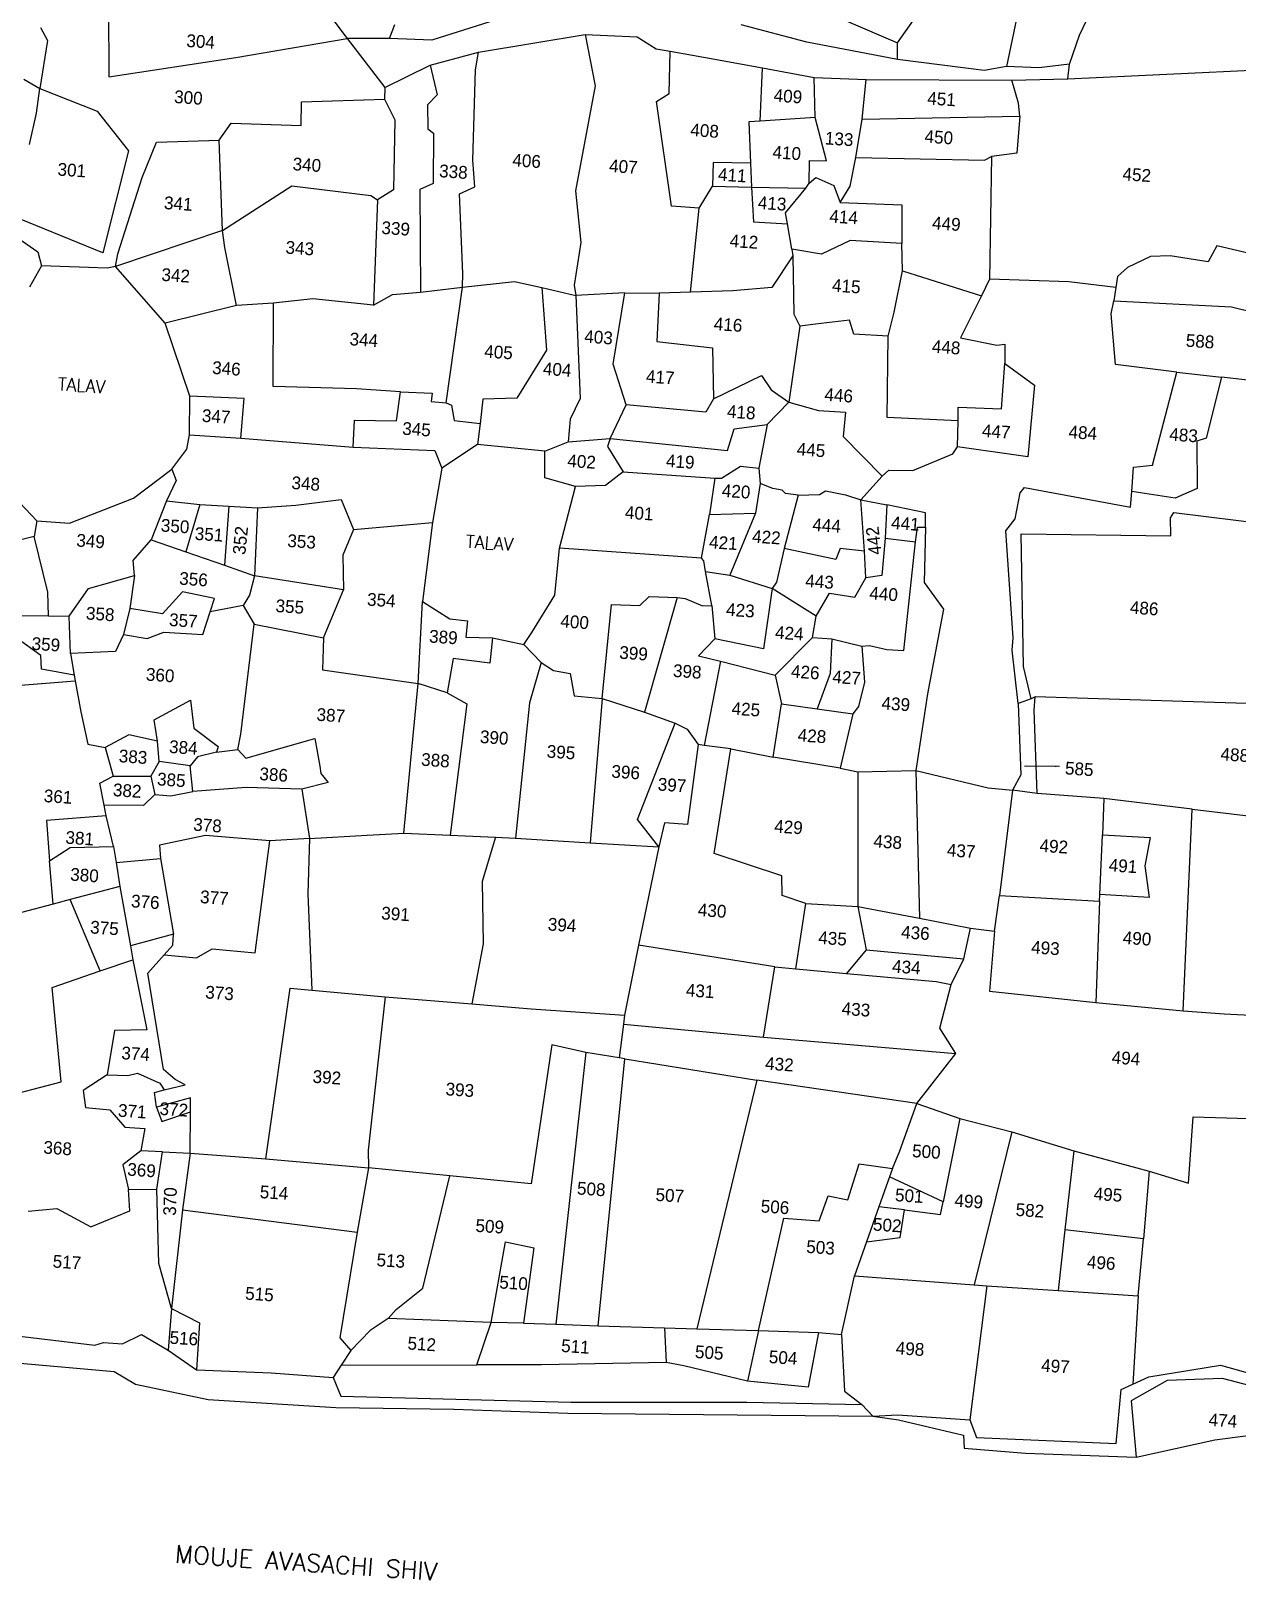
# Model space of a CAD drawing. Header units: metres. Extents: x 274790 to 276877, y 2077867 to 2079409.
# Drawn here: x 275455 to 276134, y 2077899 to 2078771 of the extents above; entities that cross this region are included whole.
import ezdxf
from ezdxf.enums import TextEntityAlignment as Align

# ---------------------------------------------------------------- set-up
doc = ezdxf.new("R2010")
doc.units = ezdxf.units.M
for name, color, linetype in [('OFF', 1, 'Continuous'), ('POLY_PARCEL', 6, 'Continuous'), ('POLY_ROAD', 30, 'Continuous'), ('POLY_WATER', 4, 'Continuous'), ('TEXT_MAPIN', 7, 'Continuous'), ('TEXT_MAPOUT', 7, 'Continuous'), ('TEXT_PARCEL', 7, 'Continuous'), ('V_BOUND_LINE', 7, 'Continuous')]:
    doc.layers.add(name, color=color, linetype=linetype)
doc.styles.get("Standard").update_dxf_attribs({"font": 'simplex.shx'})
doc.styles.add('TEXT_MAP', font='', dxfattribs={"height": 1.8})
doc.styles.get('TEXT_MAP').set_extended_font_data('Kruti Dev 050')
doc.dimstyles.get("Standard").update_dxf_attribs({"dimtxt": 0.18, "dimasz": 0.18, "dimexe": 0.18, "dimexo": 0.0625, "dimgap": 0.09, "dimtad": 0, "dimtih": 1, "dimtoh": 1, "dimdec": 4, "dimzin": 0, "dimdsep": 46, "dimtxsty": 'Standard', "dimcen": 0.09, "dimadec": 0, "dimazin": 0, "dimtfac": 1, "dimtdec": 4, "dimtofl": 0, "dimtmove": 0, "dimatfit": 3, "dimfxl": 1, "dimtolj": 1, "dimtzin": 0, "dimarcsym": 0})

msp = doc.modelspace()

# ---------------------------------------------------------------- linework, layer by layer
at = {"layer": 'OFF'}
for p, q in [((276038.59, 2078744.3), (276039.48, 2078752.43)), ((275445.43, 2078508.88), (275458.25, 2078495.36))]:
    msp.add_line(p, q, dxfattribs=at)
at = {"layer": 'POLY_PARCEL'}
for p, q in [((275942.64, 2078764.55), (275968.24, 2078800.9)), ((275498.62, 2078784.33), (275498.74, 2078745.39)), ((275620.33, 2078783.66), (275632.81, 2078766.92)), ((276012.14, 2078789.81), (276004.05, 2078751.26)), ((275656.7, 2078766.92), (275659.8, 2078774.83)), ((275908.58, 2078779.13), (275942.64, 2078764.55)), ((276045.22, 2078768.91), (276051.39, 2078781.84)), ((275460.27, 2078773.2), (275464.24, 2078765.83)), ((275570.18, 2078756.34), (275632.81, 2078766.92)), ((275766.83, 2078769.17), (275772.51, 2078740.22)), ((276039.48, 2078752.43), (276045.22, 2078768.91)), ((275464.24, 2078765.83), (275459.88, 2078738.87)), ((275705.12, 2078749.25), (275706.9, 2078759.22)), ((275814.25, 2078735.97), (275814.66, 2078759.83)), ((275942.79, 2078755.14), (275942.64, 2078764.55)), ((275498.74, 2078745.39), (275570.18, 2078756.34)), ((275679.56, 2078751.94), (275683.56, 2078735.15)), ((275703.59, 2078698.45), (275705.12, 2078749.25)), ((275865.35, 2078720.45), (275866.75, 2078750.36)), ((276038.59, 2078744.3), (276150.06, 2078749.45)), ((275450.94, 2078743.96), (275459.88, 2078738.87)), ((275772.51, 2078740.22), (275761.51, 2078681.18)), ((275896.39, 2078722.47), (275895.75, 2078744.96)), ((275922.77, 2078721.59), (275925, 2078743.91)), ((276010.83, 2078730.56), (276007.12, 2078743.51)), ((275458.08, 2078724.81), (275459.88, 2078738.87)), ((275459.88, 2078738.87), (275492.12, 2078726.09)), ((275607.06, 2078717.93), (275607.14, 2078731.27)), ((275607.14, 2078731.27), (275653.89, 2078732.74)), ((275654.15, 2078739.29), (275653.89, 2078732.74)), ((275653.89, 2078732.74), (275659.78, 2078721.21)), ((275683.56, 2078735.15), (275678.18, 2078729.68)), ((275806.98, 2078731.46), (275814.25, 2078735.97)), ((275815.46, 2078672.47), (275806.98, 2078731.46)), ((275454.1, 2078707.28), (275458.08, 2078724.81)), ((275492.12, 2078726.09), (275509.79, 2078703.74)), ((275678.18, 2078729.68), (275678.35, 2078716.04)), ((275896.39, 2078722.47), (275865.35, 2078720.45)), ((275902.71, 2078697.99), (275896.39, 2078722.47)), ((275922.77, 2078721.59), (276011.66, 2078723.22)), ((276011.66, 2078723.22), (276009.96, 2078702.44)), ((276011.66, 2078723.22), (276010.83, 2078730.56)), ((275560.86, 2078709.69), (275567.63, 2078719.24)), ((275567.63, 2078719.24), (275607.06, 2078717.93)), ((275659.78, 2078721.21), (275659.03, 2078681.76)), ((275678.35, 2078716.04), (275681.53, 2078713.59)), ((275865.35, 2078720.45), (275858.93, 2078720.03)), ((275858.93, 2078720.03), (275859.94, 2078696.67)), ((275919.34, 2078700.03), (275922.77, 2078721.59)), ((275517.57, 2078688.63), (275525.63, 2078708.66)), ((275525.63, 2078708.66), (275560.86, 2078709.69)), ((275562.73, 2078658.77), (275560.86, 2078709.69)), ((275681.53, 2078713.59), (275681.25, 2078685.24)), ((275509.79, 2078703.74), (275495.28, 2078646.32)), ((275704.78, 2078683.35), (275703.59, 2078698.45)), ((275838.99, 2078697.2), (275838.52, 2078683.8)), ((275859.94, 2078696.67), (275838.99, 2078697.2)), ((275859.94, 2078696.67), (275860.46, 2078683.24)), ((275892.99, 2078685.53), (275893.09, 2078698.34)), ((275893.09, 2078698.34), (275902.71, 2078697.99)), ((275916.16, 2078683.73), (275919.34, 2078700.03)), ((275919.34, 2078700.03), (275991.67, 2078698.4)), ((275991.67, 2078698.4), (275995.62, 2078700.57)), ((275995.62, 2078700.57), (275994.56, 2078631.52)), ((276009.96, 2078702.44), (275995.62, 2078700.57)), ((275503.77, 2078645.63), (275517.57, 2078688.63)), ((275892.99, 2078685.53), (275896.78, 2078688.71)), ((275896.78, 2078688.71), (275906.85, 2078684.2)), ((275562.73, 2078658.77), (275601.75, 2078683.91)), ((275601.75, 2078683.91), (275646.2, 2078678.63)), ((275659.03, 2078681.76), (275649.92, 2078676.15)), ((275681.25, 2078685.24), (275673.78, 2078681.86)), ((275673.78, 2078681.86), (275674.19, 2078624.14)), ((275696.16, 2078679.49), (275704.78, 2078683.35)), ((275698.09, 2078634.58), (275696.16, 2078679.49)), ((275761.51, 2078681.18), (275764.52, 2078652.04)), ((275831.1, 2078671.32), (275838.52, 2078683.8)), ((275838.52, 2078683.8), (275860.46, 2078683.24)), ((275860.46, 2078683.24), (275861.74, 2078663.65)), ((275860.46, 2078683.24), (275891.02, 2078682.74)), ((275879.63, 2078668.82), (275891.02, 2078682.74)), ((275891.02, 2078682.74), (275892.99, 2078685.53)), ((275906.85, 2078684.2), (275910.52, 2078674.66)), ((275910.52, 2078674.66), (275916.16, 2078683.73)), ((275646.2, 2078678.63), (275649.92, 2078676.15)), ((275649.92, 2078676.15), (275647.8, 2078616.77)), ((275831.1, 2078671.32), (275815.46, 2078672.47)), ((275826.19, 2078624.09), (275831.1, 2078671.32)), ((275910.52, 2078674.66), (275945.07, 2078673.22)), ((275945.07, 2078673.22), (275945.24, 2078651.53)), ((275435.11, 2078663.13), (275458.76, 2078646.77)), ((275495.28, 2078646.32), (275439.23, 2078669.08)), ((275861.74, 2078663.65), (275880.76, 2078662.67)), ((275880.76, 2078662.67), (275879.63, 2078668.82)), ((275883.28, 2078648.27), (275880.76, 2078662.67)), ((275562.73, 2078658.77), (275502.51, 2078638.63)), ((275564.03, 2078649.22), (275562.73, 2078658.77)), ((275916.13, 2078653.25), (275899.85, 2078645.57)), ((275945.24, 2078651.53), (275916.13, 2078653.25)), ((275458.76, 2078646.77), (275460.79, 2078638.99)), ((275502.51, 2078638.63), (275503.77, 2078645.63)), ((275570.52, 2078616.57), (275564.03, 2078649.22)), ((275764.52, 2078652.04), (275760.65, 2078628.11)), ((275883.72, 2078644.55), (275871.97, 2078626.75)), ((275899.85, 2078645.57), (275883.28, 2078648.27)), ((275883.28, 2078648.27), (275883.72, 2078644.55)), ((275883.72, 2078644.55), (275884.34, 2078611.76)), ((275945.58, 2078636.21), (275945.24, 2078651.53)), ((276085.13, 2078644.15), (276072.19, 2078638.09)), ((276096.29, 2078644.5), (276085.13, 2078644.15)), ((276117.64, 2078641.14), (276096.29, 2078644.5)), ((276122.44, 2078650.26), (276117.64, 2078641.14)), ((276173.47, 2078638.22), (276122.44, 2078650.26)), ((275940.8, 2078612.91), (275945.58, 2078636.21)), ((275945.58, 2078636.21), (275989.97, 2078622.02)), ((276072.19, 2078638.09), (276066.55, 2078632.91)), ((275674.19, 2078624.14), (275697.76, 2078626.9)), ((275688.56, 2078561.85), (275697.76, 2078626.9)), ((275697.76, 2078626.9), (275698.09, 2078634.58)), ((275697.76, 2078626.9), (275727.09, 2078630.16)), ((275727.09, 2078630.16), (275742.44, 2078626.72)), ((275742.44, 2078626.72), (275745.03, 2078591.38)), ((275742.44, 2078626.72), (275761.62, 2078622.23)), ((275760.65, 2078628.11), (275761.62, 2078622.23)), ((275871.97, 2078626.75), (275850.03, 2078624.9)), ((275994.56, 2078631.52), (275989.97, 2078622.02)), ((276039.24, 2078629.98), (275994.56, 2078631.52)), ((276065.63, 2078626.68), (276039.24, 2078629.98)), ((276065.63, 2078626.68), (276064.54, 2078619.27)), ((276066.55, 2078632.91), (276065.63, 2078626.68)), ((275591.38, 2078617.86), (275570.52, 2078616.57)), ((275591.26, 2078571.05), (275591.38, 2078617.86)), ((275613.52, 2078620.4), (275591.38, 2078617.86)), ((275647.8, 2078616.77), (275613.52, 2078620.4)), ((275647.8, 2078616.77), (275658.5, 2078622.72)), ((275658.5, 2078622.72), (275674.19, 2078624.14)), ((275789.28, 2078623.67), (275761.62, 2078622.23)), ((275761.62, 2078622.23), (275764.04, 2078564.21)), ((275782.62, 2078583.52), (275789.28, 2078623.67)), ((275789.28, 2078623.67), (275808.46, 2078623.47)), ((275808.46, 2078623.47), (275807.15, 2078596.3)), ((275826.19, 2078624.09), (275808.46, 2078623.47)), ((275850.03, 2078624.9), (275826.19, 2078624.09)), ((275989.97, 2078622.02), (275978.12, 2078598.37)), ((276062.92, 2078611.87), (276064.54, 2078619.27)), ((276064.54, 2078619.27), (276130.82, 2078615.84)), ((275570.52, 2078616.57), (275530.41, 2078606.63)), ((275884.34, 2078611.76), (275887.71, 2078605.02)), ((275937.47, 2078599.31), (275940.8, 2078612.91)), ((276065.41, 2078583.33), (276062.92, 2078611.87)), ((276130.82, 2078615.84), (276166.39, 2078607)), ((275887.71, 2078605.02), (275881.63, 2078562.26)), ((275896.49, 2078606.01), (275887.71, 2078605.02)), ((275915.77, 2078608.33), (275896.49, 2078606.01)), ((275918.18, 2078600.52), (275915.77, 2078608.33)), ((275937.47, 2078599.31), (275918.18, 2078600.52)), ((275807.15, 2078596.3), (275838.63, 2078592.75)), ((275838.63, 2078592.75), (275839.18, 2078564.08)), ((275936.86, 2078553.45), (275937.47, 2078599.31)), ((275978.12, 2078598.37), (275998.6, 2078594.35)), ((275998.6, 2078594.35), (276003.16, 2078594.77)), ((276003.16, 2078594.77), (276003.09, 2078583.85)), ((275745.03, 2078591.38), (275728.43, 2078564.43)), ((275789.93, 2078560.69), (275782.62, 2078583.52)), ((276001.22, 2078558.5), (276003.09, 2078583.85)), ((276003.09, 2078583.85), (276019.93, 2078571.68)), ((276099.91, 2078579.14), (276065.41, 2078583.33)), ((275839.18, 2078564.08), (275866.24, 2078577.23)), ((275866.24, 2078577.23), (275871.52, 2078569.08)), ((276086.25, 2078526.72), (276099.91, 2078579.14)), ((276099.91, 2078579.14), (276125.04, 2078576.18)), ((276125.04, 2078576.18), (276116.57, 2078541.99)), ((276155.97, 2078572.67), (276125.04, 2078576.18)), ((275574.93, 2078564.31), (275544.32, 2078565.53)), ((275638.16, 2078569.59), (275591.26, 2078571.05)), ((275662.93, 2078568.04), (275638.16, 2078569.59)), ((275660.62, 2078551.75), (275662.93, 2078568.04)), ((275662.93, 2078568.04), (275680.81, 2078567.3)), ((275680.81, 2078567.3), (275680.13, 2078562.49)), ((275871.52, 2078569.08), (275881.63, 2078562.26)), ((276019.93, 2078571.68), (276016.05, 2078531.33)), ((275573.11, 2078541.9), (275574.93, 2078564.31)), ((275680.13, 2078562.49), (275688.56, 2078561.85)), ((275688.56, 2078561.85), (275691.56, 2078560.48)), ((275691.56, 2078560.48), (275693.11, 2078551.93)), ((275709.18, 2078563.8), (275707.83, 2078550.18)), ((275728.43, 2078564.43), (275709.18, 2078563.8)), ((275764.04, 2078564.21), (275758.51, 2078552.63)), ((275780.91, 2078541.79), (275789.93, 2078560.69)), ((275834.8, 2078556.6), (275789.93, 2078560.69)), ((275789.93, 2078560.69), (275789.93, 2078560.69)), ((275839.18, 2078564.08), (275834.8, 2078556.6)), ((275839.18, 2078564.08), (275839.18, 2078564.08)), ((275881.63, 2078562.26), (275869.4, 2078549.64)), ((275881.63, 2078562.26), (275898.17, 2078557.5)), ((275898.17, 2078557.5), (275913.41, 2078556.45)), ((275976.94, 2078551.6), (275976.78, 2078559.34)), ((275976.78, 2078559.34), (276001.22, 2078558.5)), ((275636.21, 2078536.74), (275636.98, 2078551.98)), ((275636.98, 2078551.98), (275660.62, 2078551.75)), ((275693.11, 2078551.93), (275707.83, 2078550.18)), ((275707.83, 2078550.18), (275706.26, 2078538.29)), ((275758.51, 2078552.63), (275757.39, 2078539.79)), ((275850.72, 2078547.12), (275869.4, 2078549.64)), ((275869.4, 2078549.64), (275864.65, 2078524.99)), ((275913.41, 2078556.45), (275912.2, 2078542.91)), ((275976.94, 2078551.6), (275936.86, 2078553.45)), ((275976.52, 2078537.04), (275976.94, 2078551.6)), ((275544.22, 2078543.85), (275573.11, 2078541.9)), ((275573.11, 2078541.9), (275636.21, 2078536.74)), ((275744.14, 2078534.58), (275757.39, 2078539.79)), ((275757.39, 2078539.79), (275780.91, 2078541.79)), ((275780.91, 2078541.79), (275779.48, 2078537.16)), ((275780.91, 2078541.79), (275847.01, 2078534.98)), ((275847.01, 2078534.98), (275850.72, 2078547.12)), ((275912.2, 2078542.91), (275934.05, 2078520.55)), ((276116.57, 2078541.99), (276111.15, 2078540.14)), ((276111.15, 2078540.14), (276111.34, 2078513.47)), ((275636.21, 2078536.74), (275682.29, 2078534.97)), ((275682.29, 2078534.97), (275686.14, 2078524.93)), ((275779.48, 2078537.16), (275788.24, 2078522.93)), ((275951.42, 2078523.69), (275973.96, 2078533.07)), ((275973.96, 2078533.07), (275976.52, 2078537.04)), ((276016.05, 2078531.33), (275976.52, 2078537.04)), ((275534.27, 2078524.5), (275536.68, 2078517.98)), ((275788.24, 2078522.93), (275778.25, 2078515.27)), ((275788.24, 2078522.93), (275839.85, 2078519.29)), ((275843.54, 2078519.41), (275854.33, 2078526.05)), ((275854.33, 2078526.05), (275864.65, 2078524.99)), ((275864.65, 2078524.99), (275865.46, 2078516.32)), ((275934.05, 2078520.55), (275937.8, 2078523.91)), ((275937.8, 2078523.91), (275951.42, 2078523.69)), ((276074.7, 2078511.83), (276075.59, 2078525.5)), ((276075.59, 2078525.5), (276086.25, 2078526.72)), ((275536.68, 2078517.98), (275531.18, 2078506.67)), ((275778.25, 2078515.27), (275761.46, 2078514.71)), ((275839.85, 2078519.29), (275836.8, 2078498.96)), ((275839.85, 2078519.29), (275843.54, 2078519.41)), ((275865.46, 2078516.32), (275862.73, 2078499.68)), ((275872.54, 2078513.51), (275865.46, 2078516.32)), ((275877.79, 2078512.54), (275872.54, 2078513.51)), ((275934.05, 2078520.55), (275922.02, 2078507.25)), ((276011.8, 2078511.15), (276014.31, 2078514.05)), ((276014.31, 2078514.05), (276073.87, 2078503.11)), ((276111.34, 2078513.47), (276098.98, 2078508.1)), ((275531.18, 2078506.67), (275522.63, 2078484.58)), ((275531.18, 2078506.67), (275549.96, 2078504.55)), ((275549.96, 2078504.55), (275542.1, 2078477.84)), ((275549.96, 2078504.55), (275566.31, 2078503.57)), ((275603.92, 2078504.18), (275629.47, 2078507.44)), ((275629.47, 2078507.44), (275636.39, 2078490.55)), ((275879.71, 2078510.67), (275877.79, 2078512.54)), ((275886.75, 2078509.83), (275878.9, 2078479.74)), ((275886.75, 2078509.83), (275879.71, 2078510.67)), ((275886.75, 2078509.83), (275898.72, 2078510.25)), ((275898.72, 2078510.25), (275902.13, 2078512.3)), ((275902.13, 2078512.3), (275913.39, 2078510)), ((275913.39, 2078510), (275922.02, 2078507.25)), ((275924.14, 2078478.3), (275922.02, 2078507.25)), ((275922.02, 2078507.25), (275936.8, 2078504.34)), ((275936.8, 2078504.34), (275935.82, 2078485.6)), ((275958.48, 2078499.79), (275936.8, 2078504.34)), ((276008.89, 2078496.47), (276011.8, 2078511.15)), ((276073.87, 2078503.11), (276074.7, 2078511.83)), ((276098.98, 2078508.1), (276074.7, 2078511.83)), ((275566.31, 2078503.57), (275563.83, 2078470.33)), ((275566.31, 2078503.57), (275582.38, 2078502.6)), ((275582.38, 2078502.6), (275580.81, 2078464.45)), ((275582.38, 2078502.6), (275603.92, 2078504.18)), ((275832.39, 2078474.38), (275836.8, 2078498.96)), ((275836.8, 2078498.96), (275862.73, 2078499.68)), ((275862.73, 2078499.68), (275848.41, 2078464.71)), ((275958.48, 2078491.72), (275958.48, 2078499.79)), ((276003.65, 2078489.71), (276008.89, 2078496.47)), ((276096.5, 2078497.02), (276098.29, 2078500.01)), ((276096.67, 2078486.81), (276096.5, 2078497.02)), ((276098.29, 2078500.01), (276181.66, 2078489.76)), ((275636.39, 2078490.55), (275630.37, 2078475.95)), ((275636.39, 2078490.55), (275680.99, 2078494.41)), ((275952.91, 2078483.48), (275954.03, 2078491.75)), ((275954.03, 2078491.75), (275958.48, 2078491.72)), ((275958.48, 2078491.72), (275957.74, 2078460.62)), ((276007.87, 2078429.46), (276003.65, 2078489.71)), ((276013.61, 2078413.34), (276012.33, 2078488.09)), ((276012.33, 2078488.09), (276096.67, 2078486.81)), ((275464.4, 2078455.19), (275456.72, 2078486.51)), ((275512.38, 2078473.04), (275522.63, 2078484.58)), ((275522.63, 2078484.58), (275542.1, 2078477.84)), ((275832.39, 2078474.38), (275752.4, 2078480)), ((275878.9, 2078479.74), (275874.53, 2078460.77)), ((275907.97, 2078473.49), (275878.9, 2078479.74)), ((275910.35, 2078479.73), (275907.97, 2078473.49)), ((275924.14, 2078478.3), (275910.35, 2078479.73)), ((275924.91, 2078463.29), (275924.14, 2078478.3)), ((275935.82, 2078485.6), (275933.92, 2078464.6)), ((275935.82, 2078485.6), (275952.91, 2078483.48)), ((275946.21, 2078422.38), (275952.91, 2078483.48)), ((275513.2, 2078464.64), (275512.38, 2078473.04)), ((275542.1, 2078477.84), (275563.83, 2078470.33)), ((275563.83, 2078470.33), (275580.81, 2078464.45)), ((275630.37, 2078475.95), (275630.92, 2078456.57)), ((275832.39, 2078474.38), (275832.39, 2078474.38)), ((275833.72, 2078472.91), (275832.39, 2078474.38)), ((275834.64, 2078466.77), (275833.72, 2078472.91)), ((275487.36, 2078457.24), (275513.2, 2078464.64)), ((275513.2, 2078464.64), (275510.52, 2078445.91)), ((275580.81, 2078464.45), (275577.84, 2078453.53)), ((275630.92, 2078456.57), (275580.81, 2078464.45)), ((275838.13, 2078447.63), (275834.64, 2078466.77)), ((275834.64, 2078466.77), (275848.41, 2078464.71)), ((275848.41, 2078464.71), (275872.11, 2078457.25)), ((275874.53, 2078460.77), (275872.11, 2078457.25)), ((275918.77, 2078452.45), (275924.91, 2078463.29)), ((275933.92, 2078464.6), (275924.91, 2078463.29)), ((275464.81, 2078441.88), (275464.4, 2078455.19)), ((275476.42, 2078441.58), (275487.36, 2078457.24)), ((275540.11, 2078455.29), (275528.97, 2078442.98)), ((275558.22, 2078451.54), (275540.11, 2078455.29)), ((275577.84, 2078453.53), (275574.37, 2078447.65)), ((275619.61, 2078429.53), (275630.92, 2078456.57)), ((275797.66, 2078447.72), (275802.84, 2078452.7)), ((275818.73, 2078452.12), (275800.36, 2078387.62)), ((275802.84, 2078452.7), (275818.73, 2078452.12)), ((275818.73, 2078452.12), (275823.24, 2078451.63)), ((275872.11, 2078457.25), (275867.28, 2078423.36)), ((275896.92, 2078441.64), (275872.11, 2078457.25)), ((275896.92, 2078441.64), (275904.44, 2078454.54)), ((275904.44, 2078454.54), (275918.77, 2078452.45)), ((275957.74, 2078460.62), (275968.68, 2078445.68)), ((275510.52, 2078445.91), (275507.02, 2078431.41)), ((275528.97, 2078442.98), (275510.52, 2078445.91)), ((275551.55, 2078431.41), (275555.77, 2078444.2)), ((275555.77, 2078444.2), (275558.22, 2078451.54)), ((275574.37, 2078447.65), (275555.77, 2078444.2)), ((275574.37, 2078447.65), (275580.61, 2078437.21)), ((275672.92, 2078403.82), (275675.21, 2078449.89)), ((275776.4, 2078395.38), (275781.69, 2078448.15)), ((275781.69, 2078448.15), (275797.66, 2078447.72)), ((275823.24, 2078451.63), (275832.88, 2078447.4)), ((275832.88, 2078447.4), (275838.13, 2078447.63)), ((275838.13, 2078447.63), (275839.84, 2078428.93)), ((275968.68, 2078445.68), (275959.56, 2078397.91)), ((275447.68, 2078442.11), (275464.81, 2078441.88)), ((275464.81, 2078441.88), (275476.42, 2078441.58)), ((275477.06, 2078420.67), (275476.42, 2078441.58)), ((275573.02, 2078375.15), (275580.61, 2078437.21)), ((275580.61, 2078437.21), (275619.61, 2078429.53)), ((275894.8, 2078429.61), (275896.92, 2078441.64)), ((275460.4, 2078419.47), (275446.38, 2078429.57)), ((275507.02, 2078431.41), (275502.46, 2078421.71)), ((275507.02, 2078431.41), (275520.22, 2078429.11)), ((275520.22, 2078429.11), (275529.65, 2078432.64)), ((275529.65, 2078432.64), (275551.55, 2078431.41)), ((275619.61, 2078429.53), (275618.93, 2078411.49)), ((275714.72, 2078429.38), (275713.19, 2078415.29)), ((275839.84, 2078428.93), (275830.69, 2078419.4)), ((275867.28, 2078423.36), (275839.84, 2078428.93)), ((275873.86, 2078408.36), (275894.8, 2078429.61)), ((275894.8, 2078429.61), (275905.78, 2078428.92)), ((275905.78, 2078428.92), (275904.82, 2078409.38)), ((275905.78, 2078428.92), (275922.55, 2078424.72)), ((276007.23, 2078422.52), (276007.87, 2078429.46)), ((275460.86, 2078411.77), (275460.4, 2078419.47)), ((275502.46, 2078421.71), (275477.06, 2078420.67)), ((275477.06, 2078420.67), (275479.22, 2078408.41)), ((275692.49, 2078417.83), (275689.23, 2078398.58)), ((275713.19, 2078415.29), (275692.49, 2078417.83)), ((275732.27, 2078425.67), (275742.15, 2078415.53)), ((275830.69, 2078419.4), (275843.07, 2078416.31)), ((275922.55, 2078424.72), (275926.95, 2078425.21)), ((275922.55, 2078424.72), (275924.15, 2078404.44)), ((275926.95, 2078425.21), (275936.65, 2078422.95)), ((275936.65, 2078422.95), (275946.21, 2078422.38)), ((276010.61, 2078392.47), (276007.23, 2078422.52)), ((275479.22, 2078408.41), (275460.86, 2078411.77)), ((275479.22, 2078408.41), (275479.78, 2078405.25)), ((275618.93, 2078411.49), (275672.92, 2078403.82)), ((275742.15, 2078415.53), (275735.59, 2078392.9)), ((275742.15, 2078415.53), (275749.09, 2078411.16)), ((275749.09, 2078411.16), (275758.43, 2078409.41)), ((275758.43, 2078409.41), (275760.63, 2078396.74)), ((275843.07, 2078416.31), (275833.89, 2078368.89)), ((275843.07, 2078416.31), (275873.86, 2078408.36)), ((275873.86, 2078408.36), (275877.35, 2078392.26)), ((275904.82, 2078409.38), (275897.55, 2078389.48)), ((276018.02, 2078395.1), (276013.61, 2078413.34)), ((275446.79, 2078402.65), (275479.78, 2078405.25)), ((275479.78, 2078405.25), (275482.87, 2078387.73)), ((275664.79, 2078319.41), (275672.92, 2078403.82)), ((275689.23, 2078398.58), (275672.92, 2078403.82)), ((275924.15, 2078404.44), (275920.71, 2078390.77)), ((275524.24, 2078383.34), (275544.76, 2078394.45)), ((275544.76, 2078394.45), (275546.63, 2078378.6)), ((275689.23, 2078398.58), (275700.2, 2078392.26)), ((275700.2, 2078392.26), (275690.96, 2078318.32)), ((275735.59, 2078392.9), (275727.59, 2078316.59)), ((275760.63, 2078396.74), (275776.4, 2078395.38)), ((275776.4, 2078395.38), (275769.71, 2078314.08)), ((275776.4, 2078395.38), (275800.36, 2078387.62)), ((275872.79, 2078362.26), (275877.35, 2078392.26)), ((275877.35, 2078392.26), (275897.55, 2078389.48)), ((275959.56, 2078397.91), (275952.99, 2078354.81)), ((276018.02, 2078395.1), (276010.61, 2078392.47)), ((276010.61, 2078392.47), (276012.2, 2078352.24)), ((276020.31, 2078396.15), (276018.02, 2078395.1)), ((276019.71, 2078388.72), (276020.31, 2078396.15)), ((276145.08, 2078392.39), (276020.31, 2078396.15)), ((275482.87, 2078387.73), (275486.92, 2078369.65)), ((275526.19, 2078371.24), (275524.24, 2078383.34)), ((275800.36, 2078387.62), (275817.6, 2078381.34)), ((275897.55, 2078389.48), (275917.6, 2078386.72)), ((275917.6, 2078386.72), (275910.49, 2078356.06)), ((275920.71, 2078390.77), (275917.6, 2078386.72)), ((276021.29, 2078341.79), (276019.71, 2078388.72)), ((275510.02, 2078374.86), (275496.73, 2078367.7)), ((275526.19, 2078371.24), (275510.02, 2078374.86)), ((275546.63, 2078378.6), (275560.33, 2078368.23)), ((275571.35, 2078366.64), (275573.02, 2078375.15)), ((275796.35, 2078327.17), (275817.6, 2078381.34)), ((275817.6, 2078381.34), (275824.33, 2078378.1)), ((275824.33, 2078378.1), (275830.41, 2078369.34)), ((275486.92, 2078369.65), (275496.73, 2078367.7)), ((275496.73, 2078367.7), (275501.18, 2078351.53)), ((275527.01, 2078359.89), (275526.19, 2078371.24)), ((275559.41, 2078365.1), (275548.69, 2078362.47)), ((275560.33, 2078368.23), (275559.41, 2078365.1)), ((275559.41, 2078365.1), (275571.35, 2078366.64)), ((275571.35, 2078366.64), (275575.91, 2078361.71)), ((275575.91, 2078361.71), (275614.62, 2078372.7)), ((275614.62, 2078372.7), (275617.45, 2078357.21)), ((275830.41, 2078369.34), (275824.55, 2078324.4)), ((275833.89, 2078368.89), (275830.41, 2078369.34)), ((275848.9, 2078366.96), (275833.89, 2078368.89)), ((275839.57, 2078308.07), (275848.9, 2078366.96)), ((275848.9, 2078366.96), (275872.79, 2078362.26)), ((275527.01, 2078359.89), (275522.33, 2078351.48)), ((275544.45, 2078357.47), (275527.01, 2078359.89)), ((275548.69, 2078362.47), (275544.45, 2078357.47)), ((275545.96, 2078342.91), (275544.45, 2078357.47)), ((275617.45, 2078357.21), (275618.1, 2078353.01)), ((275910.49, 2078356.06), (275872.79, 2078362.26)), ((275910.49, 2078356.06), (275920.37, 2078353.99)), ((275493.62, 2078347.69), (275501.18, 2078351.53)), ((275496.15, 2078335.25), (275493.62, 2078347.69)), ((275501.18, 2078351.53), (275522.33, 2078351.48)), ((275522.33, 2078351.48), (275524.61, 2078341.16)), ((275622.25, 2078348.06), (275607.41, 2078344.24)), ((275618.1, 2078353.01), (275622.25, 2078348.06)), ((275920.37, 2078353.99), (275952.99, 2078354.81)), ((275920.37, 2078353.99), (275920.44, 2078278.22)), ((275952.99, 2078354.81), (275955.18, 2078271.52)), ((275952.99, 2078354.81), (275993.79, 2078345.06)), ((276012.2, 2078352.24), (276007.5, 2078343.61)), ((275524.61, 2078341.16), (275518.15, 2078335.1)), ((275524.61, 2078341.16), (275533.54, 2078340.42)), ((275533.54, 2078340.42), (275545.96, 2078342.91)), ((275575.98, 2078345.15), (275545.96, 2078342.91)), ((275607.41, 2078344.24), (275575.98, 2078345.15)), ((275607.41, 2078344.24), (275611.6, 2078316.45)), ((275993.79, 2078345.06), (276007.5, 2078343.61)), ((276007.5, 2078343.61), (276000.1, 2078284.45)), ((276021.29, 2078341.79), (276007.5, 2078343.61)), ((276058.94, 2078338.92), (276021.29, 2078341.79)), ((276058.94, 2078338.92), (276058.1, 2078318.57)), ((276108.63, 2078333.01), (276058.94, 2078338.92)), ((275518.15, 2078335.1), (275496.15, 2078335.25)), ((275497.15, 2078329.29), (275496.15, 2078335.25)), ((276103.59, 2078219.4), (276108.63, 2078333.01)), ((276108.63, 2078333.01), (276153.63, 2078327.7)), ((275497.15, 2078329.29), (275463.57, 2078326.58)), ((275463.57, 2078326.58), (275465.36, 2078303.93)), ((275501.26, 2078312.04), (275497.15, 2078329.29)), ((275808.44, 2078311.78), (275796.35, 2078327.17)), ((275811.53, 2078325.29), (275808.44, 2078311.78)), ((275824.55, 2078324.4), (275811.53, 2078325.29)), ((275553.21, 2078318.09), (275527.19, 2078312.76)), ((275527.19, 2078312.76), (275527.78, 2078305.21)), ((275589.42, 2078315.17), (275553.21, 2078318.09)), ((275581.19, 2078252.04), (275589.42, 2078315.17)), ((275611.6, 2078316.45), (275589.42, 2078315.17)), ((275611.6, 2078316.45), (275610.69, 2078285.29)), ((275611.6, 2078316.45), (275644.13, 2078318.32)), ((275644.13, 2078318.32), (275664.79, 2078319.41)), ((275664.79, 2078319.41), (275690.96, 2078318.32)), ((275690.96, 2078318.32), (275716.41, 2078317.26)), ((275716.41, 2078317.26), (275708.85, 2078292.19)), ((275716.41, 2078317.26), (275727.59, 2078316.59)), ((275727.59, 2078316.59), (275769.71, 2078314.08)), ((275769.71, 2078314.08), (275808.44, 2078311.78)), ((276056.55, 2078285.01), (276058.1, 2078318.57)), ((276058.1, 2078318.57), (276085.04, 2078317.05)), ((276085.04, 2078317.05), (276081.95, 2078301.08)), ((275465.36, 2078303.93), (275477.01, 2078311.48)), ((275467.41, 2078279.55), (275465.36, 2078303.93)), ((275477.01, 2078311.48), (275501.26, 2078312.04)), ((275501.26, 2078312.04), (275502.77, 2078302.95)), ((275502.77, 2078302.95), (275527.78, 2078305.21)), ((275527.78, 2078305.21), (275535.2, 2078262.51)), ((275808.44, 2078311.78), (275796.84, 2078256.39)), ((275877.67, 2078295.45), (275839.57, 2078308.07)), ((275502.77, 2078302.95), (275505, 2078289.53)), ((275877.74, 2078284.31), (275877.67, 2078295.45)), ((276081.95, 2078301.08), (276084.35, 2078283.31)), ((275505, 2078289.53), (275476.98, 2078282.08)), ((275505, 2078289.53), (275510.82, 2078256.12)), ((275708.85, 2078292.19), (275709.5, 2078257.09)), ((275467.41, 2078279.55), (275449.49, 2078274.79)), ((275476.98, 2078282.08), (275467.41, 2078279.55)), ((275493.86, 2078241.91), (275476.98, 2078282.08)), ((275610.69, 2078285.29), (275613.09, 2078231.06)), ((275891.05, 2078279.96), (275877.74, 2078284.31)), ((275885.46, 2078243.09), (275891.05, 2078279.96)), ((275891.05, 2078279.96), (275920.44, 2078278.22)), ((275920.44, 2078278.22), (275955.18, 2078271.52)), ((275920.44, 2078278.22), (275925.15, 2078253.7)), ((275997.29, 2078264.24), (276000.1, 2078284.45)), ((276000.1, 2078284.45), (276056.37, 2078281.14)), ((276056.37, 2078281.14), (276054.42, 2078224.15)), ((276056.37, 2078281.14), (276056.55, 2078285.01)), ((276084.35, 2078283.31), (276056.55, 2078285.01)), ((275955.18, 2078271.52), (275983.78, 2078266)), ((275535.2, 2078262.51), (275510.82, 2078256.12)), ((275534.78, 2078256.42), (275535.2, 2078262.51)), ((275980.09, 2078248.73), (275983.78, 2078266)), ((275983.78, 2078266), (275997.29, 2078264.24)), ((275997.29, 2078264.24), (275994.42, 2078230.5)), ((275510.82, 2078256.12), (275512.23, 2078248.24)), ((275529.93, 2078251.03), (275534.78, 2078256.42)), ((275548.16, 2078249.3), (275556.85, 2078254.26)), ((275556.85, 2078254.26), (275581.19, 2078252.04)), ((275709.5, 2078257.09), (275703, 2078223.37)), ((275796.84, 2078256.39), (275789.1, 2078217.01)), ((275873.57, 2078244.16), (275796.84, 2078256.39)), ((275925.15, 2078253.7), (275913.94, 2078240.53)), ((275925.15, 2078253.7), (275980.09, 2078248.73)), ((275493.86, 2078241.91), (275512.23, 2078248.24)), ((275512.23, 2078248.24), (275520.1, 2078208.75)), ((275520.62, 2078240.71), (275529.93, 2078251.03)), ((275529.93, 2078251.03), (275548.16, 2078249.3)), ((275867.23, 2078204.55), (275873.57, 2078244.16)), ((275873.57, 2078244.16), (275885.46, 2078243.09)), ((275885.46, 2078243.09), (275913.94, 2078240.53)), ((275972.97, 2078234.2), (275980.09, 2078248.73)), ((275466.87, 2078232.63), (275493.86, 2078241.91)), ((275529.43, 2078186.48), (275520.62, 2078240.71)), ((275913.94, 2078240.53), (275964.57, 2078235.97)), ((275964.57, 2078235.97), (275972.97, 2078234.2)), ((275966.55, 2078209.61), (275972.97, 2078234.2)), ((275471.85, 2078179.44), (275466.87, 2078232.63)), ((275587.02, 2078136.12), (275600.89, 2078232.15)), ((275600.89, 2078232.15), (275613.09, 2078231.06)), ((275613.09, 2078231.06), (275654.27, 2078227.38)), ((275654.27, 2078227.38), (275644.73, 2078140.97)), ((275654.27, 2078227.38), (275703, 2078223.37)), ((275994.42, 2078230.5), (276054.42, 2078224.15)), ((275703, 2078223.37), (275736.47, 2078220.62)), ((275736.47, 2078220.62), (275789.1, 2078217.01)), ((275789.1, 2078217.01), (275788.47, 2078212)), ((276054.42, 2078224.15), (276103.59, 2078219.4)), ((276103.59, 2078219.4), (276126.58, 2078217.82)), ((276126.58, 2078217.82), (276169.43, 2078215.69)), ((275501.98, 2078208.33), (275497.76, 2078183.31)), ((275520.1, 2078208.75), (275501.98, 2078208.33)), ((275788.47, 2078212), (275786.07, 2078192.93)), ((275788.47, 2078212), (275867.23, 2078204.55)), ((275975.59, 2078195.36), (275966.55, 2078209.61)), ((275748.04, 2078200.27), (275736.56, 2078122.06)), ((275767.23, 2078195.89), (275748.04, 2078200.27)), ((275867.23, 2078204.55), (275975.59, 2078195.36)), ((275767.23, 2078195.89), (275750.32, 2078042.95)), ((275786.07, 2078192.93), (275767.23, 2078195.89)), ((275774.2, 2078042.15), (275789.25, 2078192.43)), ((275789.25, 2078192.43), (275786.07, 2078192.93)), ((275789.25, 2078192.43), (275863.57, 2078180.38)), ((275953.62, 2078167.23), (275975.59, 2078195.36)), ((275497.76, 2078183.31), (275484.35, 2078174.49)), ((275497.76, 2078183.31), (275509.43, 2078183.06)), ((275509.43, 2078183.06), (275514.81, 2078184.36)), ((275514.81, 2078184.36), (275527.5, 2078178.76)), ((275535.99, 2078180.72), (275529.43, 2078186.48)), ((275429.63, 2078168.43), (275471.85, 2078179.44)), ((275484.35, 2078174.49), (275485.65, 2078164.95)), ((275524.35, 2078173.42), (275529.9, 2078174.93)), ((275525.51, 2078165.23), (275524.35, 2078173.42)), ((275527.5, 2078178.76), (275529.9, 2078174.93)), ((275529.9, 2078174.93), (275541.7, 2078177.8)), ((275541.7, 2078177.8), (275535.99, 2078180.72)), ((275863.57, 2078180.38), (275829.75, 2078040.41)), ((275953.62, 2078167.23), (275863.57, 2078180.38)), ((275485.65, 2078164.95), (275499.2, 2078163.74)), ((275544.74, 2078170.35), (275525.51, 2078165.23)), ((275525.51, 2078165.23), (275528.54, 2078157.2)), ((275544.64, 2078162.6), (275544.74, 2078170.35)), ((275944, 2078140.63), (275953.62, 2078167.23)), ((275953.62, 2078167.23), (275977.82, 2078158.89)), ((275499.2, 2078163.74), (275507.71, 2078153.97)), ((275528.54, 2078157.2), (275544.64, 2078162.6)), ((275544.41, 2078139.27), (275544.64, 2078162.6)), ((275977.82, 2078158.89), (275968.4, 2078111.83)), ((275977.82, 2078158.89), (276007.08, 2078151.32)), ((276106.53, 2078122.38), (276109.1, 2078159.75)), ((276109.1, 2078159.75), (276170.19, 2078157.79)), ((275507.71, 2078153.97), (275519.07, 2078153.2)), ((275519.07, 2078153.2), (275516.79, 2078140.67)), ((276007.08, 2078151.32), (275985.86, 2078065.15)), ((276007.08, 2078151.32), (276041.96, 2078140.58)), ((275516.79, 2078140.67), (275506.51, 2078132.75)), ((275529, 2078140.11), (275516.79, 2078140.67)), ((275525.69, 2078118.92), (275529, 2078140.11)), ((275529, 2078140.11), (275544.41, 2078139.27)), ((275544.41, 2078139.27), (275540.15, 2078107.38)), ((275544.41, 2078139.27), (275587.02, 2078136.12)), ((275644.73, 2078140.97), (275644.84, 2078131.04)), ((275939.84, 2078130.56), (275944, 2078140.63)), ((276041.96, 2078140.58), (276036.97, 2078096.07)), ((276041.96, 2078140.58), (276084.31, 2078129.06)), ((275506.51, 2078132.75), (275509.73, 2078118.9)), ((275587.02, 2078136.12), (275644.84, 2078131.04)), ((275644.84, 2078131.04), (275638.45, 2078094.77)), ((275690.73, 2078126.51), (275644.84, 2078131.04)), ((275914.71, 2078113.09), (275921.1, 2078133.24)), ((275921.1, 2078133.24), (275939.84, 2078130.56)), ((275939.84, 2078130.56), (275938.24, 2078125.96)), ((275675.54, 2078063.29), (275690.73, 2078126.51)), ((275736.56, 2078122.06), (275690.73, 2078126.51)), ((275938.24, 2078125.96), (275932.24, 2078109.14)), ((275968.4, 2078111.83), (275938.24, 2078125.96)), ((276084.31, 2078129.06), (276081.16, 2078091.1)), ((276084.31, 2078129.06), (276106.53, 2078122.38)), ((275509.73, 2078118.9), (275525.69, 2078118.92)), ((275510.58, 2078106.88), (275509.73, 2078118.9)), ((275526.9, 2078077.11), (275525.69, 2078118.92)), ((275898.58, 2078101.12), (275903.72, 2078115.24)), ((275903.72, 2078115.24), (275914.71, 2078113.09)), ((275967.01, 2078104.77), (275968.4, 2078111.83)), ((275453.22, 2078106.64), (275469.43, 2078108.17)), ((275469.43, 2078108.17), (275488.62, 2078097.8)), ((275488.62, 2078097.8), (275510.58, 2078106.88)), ((275540.15, 2078107.38), (275533.94, 2078051.87)), ((275540.15, 2078107.38), (275638.45, 2078094.77)), ((275932.24, 2078109.14), (275925.24, 2078089.43)), ((275946.59, 2078107.29), (275932.24, 2078109.14)), ((275944.14, 2078091.88), (275946.59, 2078107.29)), ((275946.59, 2078107.29), (275967.01, 2078104.77)), ((275638.45, 2078094.77), (275628.81, 2078035.35)), ((275864.4, 2078039.5), (275878.65, 2078102.77)), ((275878.65, 2078102.77), (275898.58, 2078101.12)), ((276036.97, 2078096.07), (276033.24, 2078061.97)), ((276081.16, 2078091.1), (276036.97, 2078096.07)), ((275714.01, 2078043.97), (275721.99, 2078089.32)), ((275721.99, 2078089.32), (275737.9, 2078086)), ((275737.9, 2078086), (275732.2, 2078043.56)), ((275925.24, 2078089.43), (275918.45, 2078070.28)), ((275925.24, 2078089.43), (275944.14, 2078091.88)), ((276078.12, 2078059.04), (276081.16, 2078091.1)), ((275533.94, 2078051.87), (275526.9, 2078077.11)), ((275911.16, 2078037.12), (275918.45, 2078070.28)), ((275918.45, 2078070.28), (275985.86, 2078065.15)), ((275660.52, 2078051.25), (275675.54, 2078063.29)), ((275992.93, 2078064.61), (275983.52, 2077989.13)), ((275985.86, 2078065.15), (275992.93, 2078064.61)), ((275992.93, 2078064.61), (276033.24, 2078061.97)), ((276033.24, 2078061.97), (276078.12, 2078059.04)), ((275533.94, 2078051.87), (275532.21, 2078028.43)), ((275533.94, 2078051.87), (275549.8, 2078043.83)), ((275656, 2078046.28), (275660.52, 2078051.25)), ((276078.12, 2078059.04), (276075.27, 2078009.23)), ((275549.8, 2078043.83), (275548.01, 2078017.2)), ((275656, 2078046.28), (275645.79, 2078039.47)), ((275714.01, 2078043.97), (275656, 2078046.28)), ((275705.97, 2078020.04), (275714.01, 2078043.97)), ((275732.2, 2078043.56), (275714.01, 2078043.97)), ((275732.2, 2078043.56), (275750.32, 2078042.95)), ((275750.32, 2078042.95), (275774.2, 2078042.15)), ((275774.2, 2078042.15), (275811.62, 2078040.89)), ((275628.81, 2078035.35), (275635.01, 2078028.25)), ((275645.79, 2078039.47), (275635.01, 2078028.25)), ((275811.62, 2078040.89), (275829.75, 2078040.41)), ((275811.62, 2078040.89), (275812.51, 2078021.36)), ((275829.75, 2078040.41), (275864.4, 2078039.5)), ((275864.4, 2078039.5), (275858.27, 2078010.99)), ((275864.4, 2078039.5), (275898.16, 2078038.29)), ((275898.16, 2078038.29), (275892.44, 2078007.53)), ((275898.16, 2078038.29), (275911.16, 2078037.12)), ((275911.16, 2078037.12), (275912.88, 2078005.29)), ((275635.01, 2078028.25), (275629.59, 2078019.94)), ((275629.59, 2078019.94), (275625.03, 2078012.93)), ((275629.59, 2078019.94), (275705.97, 2078020.04)), ((275742.28, 2078020.06), (275705.97, 2078020.04)), ((275812.51, 2078021.36), (275742.28, 2078020.06)), ((275822.4, 2078019.57), (275812.51, 2078021.36)), ((275858.27, 2078010.99), (275822.4, 2078019.57)), ((275892.44, 2078007.53), (275858.27, 2078010.99)), ((275912.88, 2078005.29), (275922.66, 2077997.69))]:
    msp.add_line(p, q, dxfattribs=at)
at = {"layer": 'POLY_ROAD'}
for p, q in [((275773.54, 2078795.54), (275680.52, 2078765.94)), ((275656.7, 2078766.92), (275632.81, 2078766.92)), ((275632.81, 2078766.92), (275654.15, 2078739.29)), ((275680.52, 2078765.94), (275656.7, 2078766.92)), ((275706.9, 2078759.22), (275766.83, 2078769.17)), ((275766.83, 2078769.17), (275796.19, 2078767.81)), ((275796.19, 2078767.81), (275806.86, 2078761.19)), ((275891.74, 2078764.85), (275854.77, 2078774.59)), ((275679.56, 2078751.94), (275706.9, 2078759.22)), ((275806.86, 2078761.19), (275814.66, 2078759.83)), ((275814.66, 2078759.83), (275834.68, 2078756.34)), ((275942.79, 2078755.14), (275891.74, 2078764.85)), ((275654.15, 2078739.29), (275679.56, 2078751.94)), ((275834.68, 2078756.34), (275866.75, 2078750.36)), ((275866.75, 2078750.36), (275895.75, 2078744.96)), ((275991.45, 2078748.86), (275942.79, 2078755.14)), ((276004.05, 2078751.26), (275991.45, 2078748.86)), ((276022.32, 2078750.34), (276004.05, 2078751.26)), ((276039.48, 2078752.43), (276022.32, 2078750.34)), ((275895.75, 2078744.96), (275925, 2078743.91)), ((275925, 2078743.91), (276007.12, 2078743.51)), ((276007.12, 2078743.51), (276038.59, 2078744.3)), ((275458.25, 2078495.36), (275456.72, 2078486.51)), ((275456.72, 2078486.51), (275442.66, 2078482.9)), ((275412.12, 2078040.61), (275490.91, 2078031.21)), ((275506.49, 2078031.97), (275517.18, 2078037.15)), ((275517.18, 2078037.15), (275532.21, 2078028.43)), ((275490.91, 2078031.21), (275495.7, 2078032.58)), ((275495.7, 2078032.58), (275506.49, 2078031.97)), ((275532.21, 2078028.43), (275548.01, 2078017.2)), ((275548.01, 2078017.2), (275590.1, 2078015.66)), ((276084.27, 2078013.26), (276124.56, 2078019.94)), ((276124.56, 2078019.94), (276151.39, 2078012.37)), ((275590.1, 2078015.66), (275625.03, 2078012.93)), ((275625.03, 2078012.93), (275629.38, 2078002.51)), ((276068.59, 2078006.24), (276075.27, 2078009.23)), ((276094.6, 2078011.21), (276074.24, 2077999.78)), ((276075.27, 2078009.23), (276084.27, 2078013.26)), ((276125.75, 2078012.44), (276094.6, 2078011.21)), ((276158.09, 2078003.81), (276125.75, 2078012.44)), ((275629.38, 2078002.51), (275758.78, 2077999.03)), ((275758.78, 2077999.03), (275857.94, 2077999.09)), ((275857.94, 2077999.09), (275922.66, 2077997.69)), ((276065.82, 2077975.72), (276068.59, 2078006.24)), ((276074.24, 2077999.78), (276077.12, 2077968.14)), ((275922.66, 2077997.69), (275928.9, 2077991.14)), ((275928.9, 2077991.14), (275942.86, 2077991.92)), ((275942.86, 2077991.92), (275983.52, 2077989.13)), ((275983.52, 2077989.13), (275987.22, 2077979.09)), ((275987.22, 2077979.09), (276065.82, 2077975.72))]:
    msp.add_line(p, q, dxfattribs=at)
at = {"layer": 'POLY_WATER'}
for p, q in [((275460.79, 2078638.99), (275454.12, 2078626.93)), ((275497.71, 2078637.57), (275460.79, 2078638.99)), ((275502.51, 2078638.63), (275497.71, 2078637.57)), ((275530.41, 2078606.63), (275502.51, 2078638.63)), ((275544.32, 2078565.53), (275530.41, 2078606.63)), ((275544.22, 2078543.85), (275544.32, 2078565.53)), ((275542.55, 2078535.62), (275544.22, 2078543.85)), ((275534.27, 2078524.5), (275542.55, 2078535.62)), ((275706.26, 2078538.29), (275686.14, 2078524.93)), ((275744.14, 2078534.58), (275706.26, 2078538.29)), ((275744.22, 2078519.55), (275744.14, 2078534.58)), ((275512.55, 2078508.19), (275534.27, 2078524.5)), ((275686.14, 2078524.93), (275680.99, 2078494.41)), ((275761.46, 2078514.71), (275744.22, 2078519.55)), ((275752.4, 2078480), (275761.46, 2078514.71)), ((275476.63, 2078493.96), (275512.55, 2078508.19)), ((275458.25, 2078495.36), (275476.63, 2078493.96)), ((275680.99, 2078494.41), (275675.21, 2078449.89)), ((275749.74, 2078453.48), (275752.4, 2078480)), ((275736.89, 2078432.39), (275749.74, 2078453.48)), ((275675.21, 2078449.89), (275690.69, 2078440.2)), ((275690.69, 2078440.2), (275700.62, 2078438.97)), ((275700.62, 2078438.97), (275699.72, 2078429.85)), ((275699.72, 2078429.85), (275714.72, 2078429.38)), ((275714.72, 2078429.38), (275732.27, 2078425.67)), ((275732.27, 2078425.67), (275736.89, 2078432.39))]:
    msp.add_line(p, q, dxfattribs=at)
at = {"layer": 'V_BOUND_LINE', "ltscale": 10}
for p, q in [((275364.54, 2078028.48), (275501.79, 2078016.36)), ((275501.79, 2078016.36), (275513.78, 2078009.13)), ((275513.78, 2078009.13), (275554.64, 2078000.6)), ((275554.64, 2078000.6), (275626.58, 2077996)), ((275626.58, 2077996), (275693.02, 2077995.15)), ((275693.02, 2077995.15), (275757.18, 2077992.8)), ((275757.18, 2077992.8), (275928.9, 2077991.14)), ((275928.9, 2077991.14), (275943.28, 2077989.14)), ((275943.28, 2077989.14), (275979.83, 2077980.56)), ((276121.34, 2077977.93), (276180.28, 2077985.7)), ((275979.83, 2077980.56), (275980.33, 2077973.11)), ((275980.33, 2077973.11), (276014.82, 2077970.39)), ((276077.12, 2077968.14), (276121.34, 2077977.93)), ((276014.82, 2077970.39), (276077.12, 2077968.14))]:
    msp.add_line(p, q, dxfattribs=at)

# ---------------------------------------------------------------- texts
at = {"layer": 'TEXT_MAPIN'}
for p in [(275469.74, 2078568.95), (275699.47, 2078480.24)]:
    msp.add_text('TALAV', height=7.183, rotation=356.07578, dxfattribs=at).set_placement(p)
at = {"layer": 'TEXT_MAPOUT'}
msp.add_text('MOUJE AVASACHI SHIV', height=9.976, rotation=356.07578, dxfattribs=at).set_placement((275535.68, 2077908.79))
at = {"layer": 'TEXT_PARCEL', "style": 'TEXT_MAP'}
for s, rotation, p in [('304', 356.07578, (275550.42, 2078765.29)), ('300', 356.07578, (275543.55, 2078733.71)), ('409', 356.07578, (275881.07, 2078734.47)), ('451', 356.07578, (275967.54, 2078732.83)), ('408', 356.07578, (275834.15, 2078715.08)), ('133', 356.07578, (275909.9, 2078710.38)), ('450', 356.07578, (275966.02, 2078711.39)), ('410', 356.07578, (275880.41, 2078702.56)), ('301', 356.07578, (275477.9, 2078692.86)), ('340', 356.07578, (275610.24, 2078695.87)), ('406', 356.07578, (275733.96, 2078698.1)), ('407', 356.07578, (275788.42, 2078694.84)), ('338', 356.07578, (275692.74, 2078691.96)), ('411', 356.07578, (275849.73, 2078690.01)), ('452', 356.07578, (276077.47, 2078690.23)), ('341', 356.07578, (275537.82, 2078673.98)), ('413', 356.07578, (275872.18, 2078674.1)), ('414', 356.07578, (275912.45, 2078666.43)), ('339', 356.07578, (275660.25, 2078659.99)), ('449', 356.07578, (275970.26, 2078662.66)), ('343', 356.07578, (275606.26, 2078648.91)), ('412', 356.07578, (275856.31, 2078652.67)), ('342', 356.07578, (275536.4, 2078633.57)), ('415', 356.07578, (275913.93, 2078627.46)), ('416', 356.07578, (275847.37, 2078605.83)), ('344', 356.07578, (275642.31, 2078597.31)), ('403', 356.07578, (275774.44, 2078598.74)), ('588', 356.07578, (276113.07, 2078596.46)), ('405', 356.07578, (275718.14, 2078590.38)), ('448', 356.07578, (275970.12, 2078593.11)), ('346', 356.07578, (275564.96, 2078581.18)), ('404', 356.07578, (275751.15, 2078580.62)), ('417', 356.07578, (275809.18, 2078576.26)), ('446', 356.07578, (275909.66, 2078566.02)), ('347', 356.07578, (275559.15, 2078554.18)), ('418', 356.07578, (275854.79, 2078556.53)), ('345', 356.07578, (275671.96, 2078546.91)), ('447', 356.07578, (275998.35, 2078545.67)), ('484', 356.07578, (276047.08, 2078545.01)), ('445', 356.07578, (275894.05, 2078535.23)), ('483', 356.07578, (276103.81, 2078543.65)), ('402', 356.07578, (275764.91, 2078528.77)), ('419', 356.07578, (275820.45, 2078528.72)), ('348', 356.07578, (275609.62, 2078516.32)), ('420', 356.07578, (275851.88, 2078511.95)), ('350', 356.07578, (275536.05, 2078492.39)), ('401', 356.07578, (275797.32, 2078499.65)), ('444', 356.07578, (275902.86, 2078492.77)), ('441', 356.07578, (275947.21, 2078493.81)), ('349', 356.07578, (275488.49, 2078483.97)), ('351', 356.07578, (275555.15, 2078487.73)), ('352', 84.16553, (275572.75, 2078484.31)), ('353', 356.07578, (275607.27, 2078483.74)), ('421', 356.07578, (275844.72, 2078483.05)), ('422', 356.07578, (275868.94, 2078486.22)), ('442', 96.48943, (275929.26, 2078484.12)), ('356', 356.07578, (275546.42, 2078462.49)), ('443', 356.07578, (275898.87, 2078461.13)), ('354', 356.07578, (275652.16, 2078450.71)), ('440', 356.07578, (275934.95, 2078454.17)), ('358', 356.07578, (275493.89, 2078442.89)), ('357', 356.07578, (275540.69, 2078439.22)), ('355', 356.07578, (275600.64, 2078447.06)), ('423', 356.07578, (275854.29, 2078444.97)), ('486', 356.07578, (276081.62, 2078446.18)), ('400', 356.07578, (275760.99, 2078438.46)), ('424', 356.07578, (275881.86, 2078432.11)), ('359', 356.07578, (275463.3, 2078425.81)), ('389', 356.07578, (275687.09, 2078429.92)), ('399', 356.07578, (275794.16, 2078420.79)), ('360', 356.07578, (275527.65, 2078408.49)), ('398', 356.07578, (275824.37, 2078410.56)), ('426', 356.07578, (275890.82, 2078410.14)), ('427', 356.07578, (275914.12, 2078407.16)), ('425', 356.07578, (275857.38, 2078389.25)), ('439', 356.07578, (275941.78, 2078392.24)), ('387', 356.07578, (275623.72, 2078385.86)), ('390', 356.07578, (275715.7, 2078373.32)), ('428', 356.07578, (275894.6, 2078374.22)), ('383', 356.07578, (275512.37, 2078362.53)), ('384', 356.07578, (275540.7, 2078367.74)), ('395', 356.07578, (275753.31, 2078365.11)), ('488', 356.07578, (276132.65, 2078363.63)), ('386', 356.07578, (275591.54, 2078352.45)), ('388', 356.07578, (275682.62, 2078360.54)), ('396', 356.07578, (275789.72, 2078353.85)), ('585', 356.07578, (276045.07, 2078355.65)), ('382', 356.07578, (275509.08, 2078343.43)), ('385', 356.07578, (275533.92, 2078349.49)), ('397', 356.07578, (275815.81, 2078346.59)), ('361', 356.07578, (275470.15, 2078340.06)), ('378', 356.07578, (275554.29, 2078323.95)), ('429', 356.07578, (275881.37, 2078322.94)), ('381', 356.07578, (275482.36, 2078316.62)), ('438', 356.07578, (275937.24, 2078314.58)), ('437', 356.07578, (275978.59, 2078309.56)), ('492', 356.07578, (276030.76, 2078312.06)), ('491', 356.07578, (276069.7, 2078301.05)), ('380', 356.07578, (275485.05, 2078295.85)), ('377', 356.07578, (275558.15, 2078283.18)), ('376', 356.07578, (275519.27, 2078280.83)), ('391', 356.07578, (275660.14, 2078274.01)), ('430', 356.07578, (275838.39, 2078275.87)), ('375', 356.07578, (275496.28, 2078266.09)), ('394', 356.07578, (275753.92, 2078267.77)), ('435', 356.07578, (275906.19, 2078260.25)), ('436', 356.07578, (275952.84, 2078263.38)), ('490', 356.07578, (276077.61, 2078260.22)), ('493', 356.07578, (276026.03, 2078254.84)), ('434', 356.07578, (275947.75, 2078244.09)), ('431', 356.07578, (275831.64, 2078230.64)), ('373', 356.07578, (275561.07, 2078229.48)), ('433', 356.07578, (275919.37, 2078220.25)), ('374', 356.07578, (275513.81, 2078195.29)), ('432', 356.07578, (275876.25, 2078189.36)), ('494', 356.07578, (276071.37, 2078192.82)), ('392', 356.07578, (275621.49, 2078182)), ('393', 356.07578, (275696.35, 2078174.97)), ('371', 356.07578, (275511.93, 2078162.92)), ('372', 356.07578, (275535.35, 2078163.94)), ('368', 356.07578, (275469.93, 2078142.15)), ('500', 356.07578, (275959, 2078140.15)), ('369', 356.07578, (275517.16, 2078129.73)), ('514', 356.07578, (275591.74, 2078117.01)), ('508', 356.07578, (275770.33, 2078119.11)), ('370', 87.81249, (275533.16, 2078112.08)), ('507', 356.07578, (275814.56, 2078115.51)), ('506', 356.07578, (275873.77, 2078108.99)), ('501', 356.07578, (275949.39, 2078115.33)), ('499', 356.07578, (275982.87, 2078112.24)), ('495', 356.07578, (276061.24, 2078116.01)), ('582', 356.07578, (276017.29, 2078107.06)), ('509', 356.07578, (275713.19, 2078098.08)), ('502', 356.07578, (275936.96, 2078098.79)), ('503', 356.07578, (275899.41, 2078086.22)), ('517', 356.07578, (275475.17, 2078077.9)), ('513', 356.07578, (275657.5, 2078078.76)), ('496', 356.07578, (276057.43, 2078077.6)), ('510', 356.07578, (275726.59, 2078066.2)), ('515', 356.07578, (275583.54, 2078059.86)), ('516', 356.07578, (275540.98, 2078035.06)), ('512', 356.07578, (275674.92, 2078031.83)), ('511', 356.07578, (275761.43, 2078030.37)), ('505', 356.07578, (275836.76, 2078027.02)), ('504', 356.07578, (275878.34, 2078024.17)), ('498', 356.07578, (275949.82, 2078029.16)), ('497', 356.07578, (276031.67, 2078019.4)), ('474', 356.07578, (276125.95, 2077988.76))]:
    msp.add_text(s, height=7.183, rotation=rotation, dxfattribs=at).set_placement(p, align=Align.MIDDLE)

# ---------------------------------------------------------------- leaders
msp.add_leader([(276033.94, 2078357.1), (276014.29, 2078357.27)], dimstyle='Standard', override={"dimtxt": 2.5, "dimasz": 2.5, "dimexe": 1.25, "dimexo": 0.625, "dimgap": 0.625, "dimtad": 1, "dimtih": 0, "dimtoh": 0, "dimzin": 8, "dimcen": 2.5, "dimtofl": 1})

doc.saveas('drawing.dxf')
